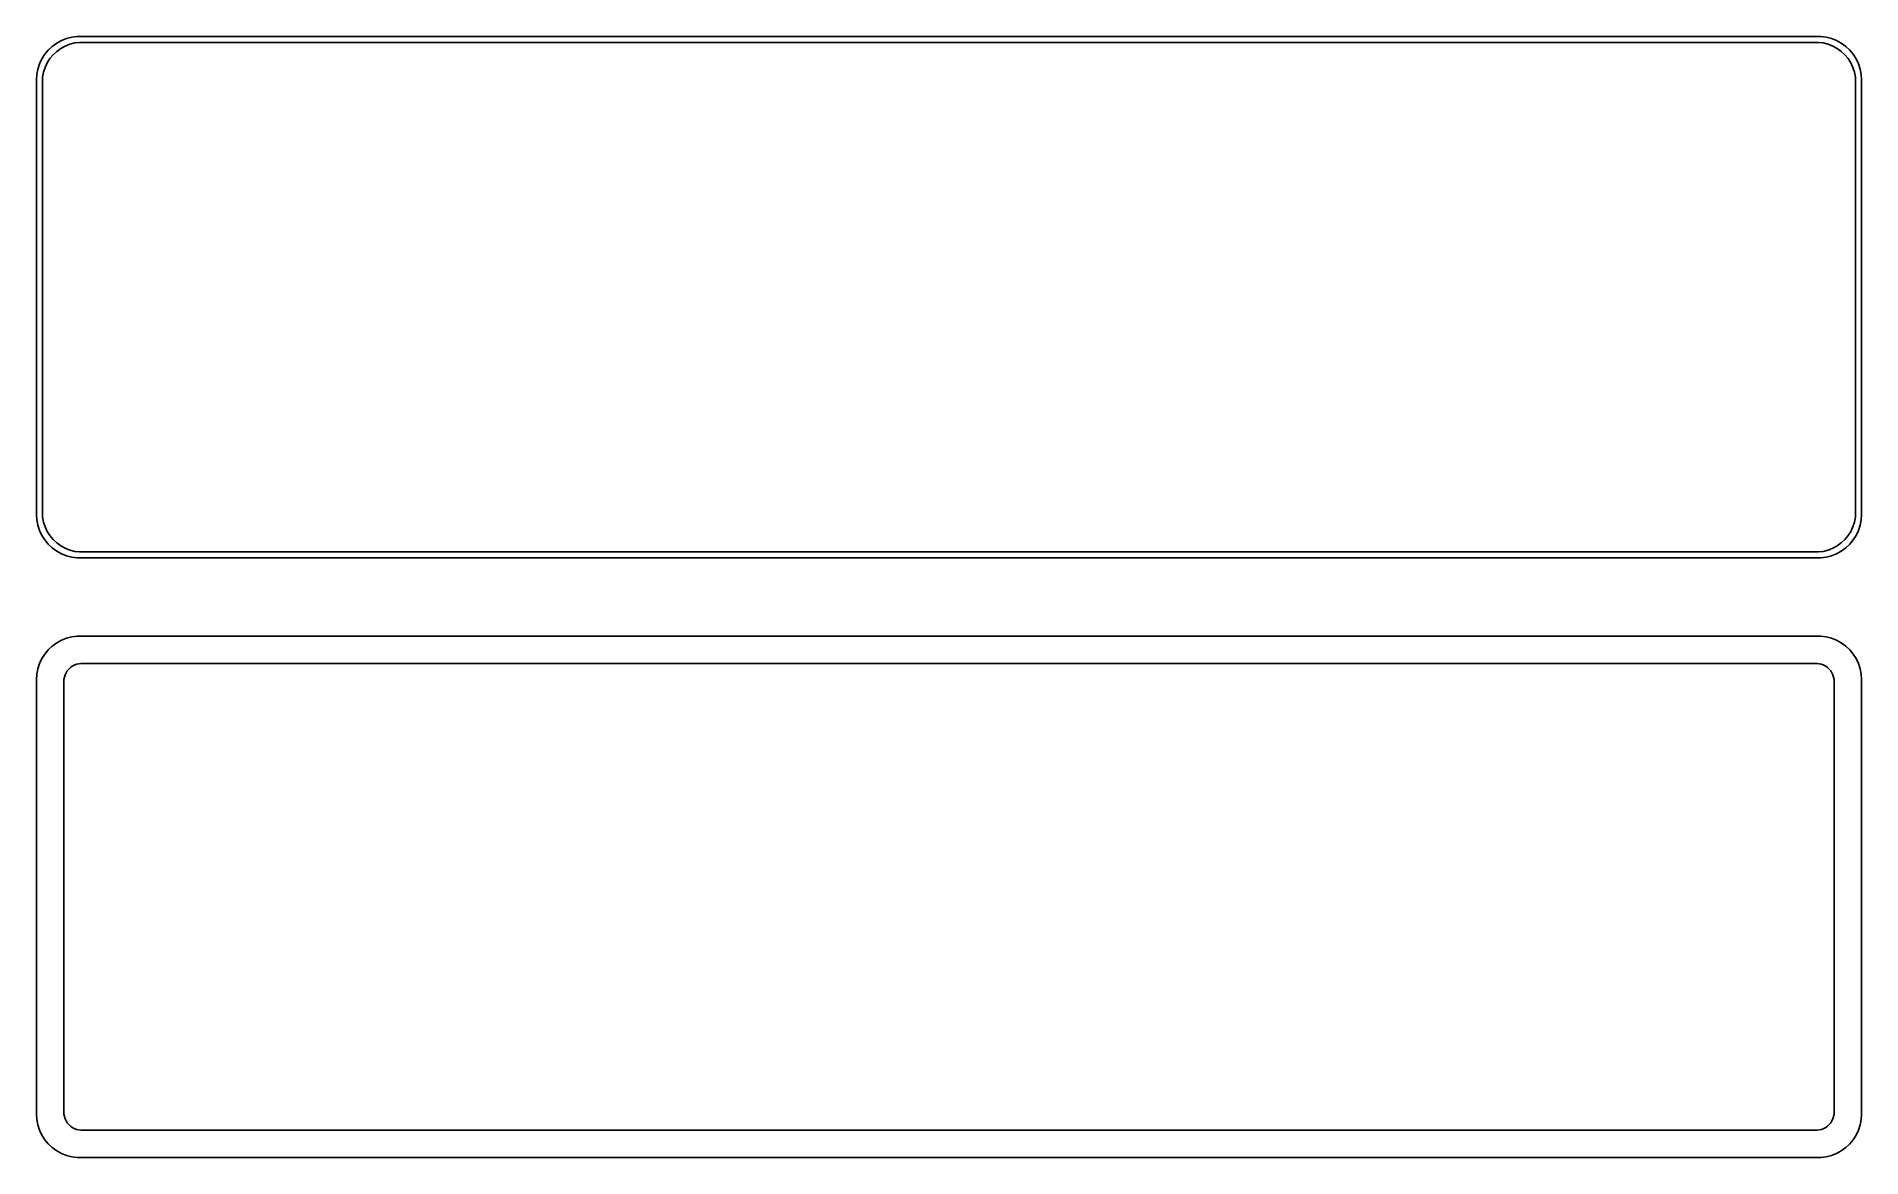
# Model space of a CAD drawing. Header units: metres. Extents: x -105 to 105, y 108 to 237.
import ezdxf

# ---------------------------------------------------------------- set-up
doc = ezdxf.new("R2010")
doc.units = ezdxf.units.M

msp = doc.modelspace()

# ---------------------------------------------------------------- linework, layer by layer
for p, q in [((-103.645, 235.423), (-104.045, 234.939)), ((-103.187, 235.853), (-103.645, 235.423)), ((-102.679, 236.222), (-103.187, 235.853)), ((-103.088, 234.884), (-102.668, 235.278)), ((-102.129, 236.524), (-102.679, 236.222)), ((-102.668, 235.278), (-102.203, 235.616)), ((-102.203, 235.616), (-101.699, 235.893)), ((-101.545, 236.755), (-102.129, 236.524)), ((-101.699, 235.893), (-101.165, 236.104)), ((-100.937, 236.911), (-101.545, 236.755)), ((-101.165, 236.104), (-100.608, 236.247)), ((-100.314, 236.99), (-100.937, 236.911)), ((-100.608, 236.247), (-100.037, 236.319)), ((100.314, 236.99), (-100.314, 236.99)), ((-100.037, 236.319), (100.037, 236.319)), ((100.037, 236.319), (100.608, 236.247)), ((100.937, 236.911), (100.314, 236.99)), ((100.608, 236.247), (101.165, 236.104)), ((101.545, 236.755), (100.937, 236.911)), ((101.165, 236.104), (101.699, 235.893)), ((102.129, 236.524), (101.545, 236.755)), ((101.699, 235.893), (102.203, 235.616)), ((102.679, 236.222), (102.129, 236.524)), ((102.203, 235.616), (102.668, 235.278)), ((102.668, 235.278), (103.088, 234.884)), ((103.187, 235.853), (102.679, 236.222)), ((103.645, 235.423), (103.187, 235.853)), ((104.045, 234.939), (103.645, 235.423)), ((-104.843, 233.243), (-104.961, 232.627)), ((-104.649, 233.841), (-104.843, 233.243)), ((-104.382, 234.409), (-104.649, 233.841)), ((-104.045, 234.939), (-104.382, 234.409)), ((-104.185, 232.889), (-104.007, 233.435)), ((-104.007, 233.435), (-103.762, 233.956)), ((-103.762, 233.956), (-103.454, 234.441)), ((-103.454, 234.441), (-103.088, 234.884)), ((103.088, 234.884), (103.454, 234.441)), ((103.454, 234.441), (103.762, 233.956)), ((103.762, 233.956), (104.007, 233.435)), ((104.007, 233.435), (104.185, 232.889)), ((104.382, 234.409), (104.045, 234.939)), ((104.649, 233.841), (104.382, 234.409)), ((104.843, 233.243), (104.649, 233.841)), ((104.961, 232.627), (104.843, 233.243)), ((-104.961, 232.627), (-105, 232)), ((-105, 232), (-105, 182)), ((-104.328, 231.75), (-104.292, 232.324)), ((-104.328, 182.25), (-104.328, 231.75)), ((-104.292, 232.324), (-104.185, 232.889)), ((104.185, 232.889), (104.292, 232.324)), ((104.292, 232.324), (104.328, 231.75)), ((104.328, 231.75), (104.328, 182.25)), ((105, 232), (104.961, 232.627)), ((105, 182), (105, 232)), ((-105, 182), (-104.961, 181.373)), ((-104.961, 181.373), (-104.843, 180.757)), ((-104.843, 180.757), (-104.649, 180.159)), ((-104.292, 181.676), (-104.328, 182.25)), ((-104.185, 181.111), (-104.292, 181.676)), ((-104.007, 180.565), (-104.185, 181.111)), ((104.185, 181.111), (104.007, 180.565)), ((104.292, 181.676), (104.185, 181.111)), ((104.328, 182.25), (104.292, 181.676)), ((104.649, 180.159), (104.843, 180.757)), ((104.843, 180.757), (104.961, 181.373)), ((104.961, 181.373), (105, 182)), ((-104.649, 180.159), (-104.382, 179.591)), ((-104.382, 179.591), (-104.045, 179.061)), ((-104.045, 179.061), (-103.645, 178.577)), ((-103.762, 180.044), (-104.007, 180.565)), ((-103.454, 179.559), (-103.762, 180.044)), ((-103.645, 178.577), (-103.187, 178.147)), ((-103.088, 179.116), (-103.454, 179.559)), ((-102.668, 178.722), (-103.088, 179.116)), ((-102.203, 178.384), (-102.668, 178.722)), ((102.668, 178.722), (102.203, 178.384)), ((103.088, 179.116), (102.668, 178.722)), ((103.454, 179.559), (103.088, 179.116)), ((103.187, 178.147), (103.645, 178.577)), ((103.762, 180.044), (103.454, 179.559)), ((103.645, 178.577), (104.045, 179.061)), ((104.007, 180.565), (103.762, 180.044)), ((104.045, 179.061), (104.382, 179.591)), ((104.382, 179.591), (104.649, 180.159)), ((-103.187, 178.147), (-102.679, 177.778)), ((-102.679, 177.778), (-102.129, 177.476)), ((-101.699, 178.107), (-102.203, 178.384)), ((-102.129, 177.476), (-101.545, 177.245)), ((-101.165, 177.896), (-101.699, 178.107)), ((-101.545, 177.245), (-100.937, 177.089)), ((-100.608, 177.753), (-101.165, 177.896)), ((-100.937, 177.089), (-100.314, 177.01)), ((-100.037, 177.681), (-100.608, 177.753)), ((-100.314, 177.01), (100.314, 177.01)), ((100.037, 177.681), (-100.037, 177.681)), ((100.608, 177.753), (100.037, 177.681)), ((100.314, 177.01), (100.937, 177.089)), ((101.165, 177.896), (100.608, 177.753)), ((100.937, 177.089), (101.545, 177.245)), ((101.699, 178.107), (101.165, 177.896)), ((101.545, 177.245), (102.129, 177.476)), ((102.203, 178.384), (101.699, 178.107)), ((102.129, 177.476), (102.679, 177.778)), ((102.679, 177.778), (103.187, 178.147)), ((-104.045, 165.939), (-104.382, 165.409)), ((-103.645, 166.423), (-104.045, 165.939)), ((-103.187, 166.853), (-103.645, 166.423)), ((-102.679, 167.222), (-103.187, 166.853)), ((-102.129, 167.524), (-102.679, 167.222)), ((-101.545, 167.755), (-102.129, 167.524)), ((-100.937, 167.911), (-101.545, 167.755)), ((-100.314, 167.99), (-100.937, 167.911)), ((100.314, 167.99), (-100.314, 167.99)), ((100.937, 167.911), (100.314, 167.99)), ((101.545, 167.755), (100.937, 167.911)), ((102.129, 167.524), (101.545, 167.755)), ((102.679, 167.222), (102.129, 167.524)), ((103.187, 166.853), (102.679, 167.222)), ((103.645, 166.423), (103.187, 166.853)), ((104.045, 165.939), (103.645, 166.423)), ((104.382, 165.409), (104.045, 165.939)), ((-104.843, 164.243), (-104.961, 163.627)), ((-104.649, 164.841), (-104.843, 164.243)), ((-104.382, 165.409), (-104.649, 164.841)), ((-101.599, 163.766), (-101.457, 163.99)), ((-101.457, 163.99), (-101.288, 164.194)), ((-101.288, 164.194), (-101.095, 164.375)), ((-101.095, 164.375), (-100.88, 164.531)), ((-100.88, 164.531), (-100.648, 164.659)), ((-100.648, 164.659), (-100.402, 164.756)), ((-100.402, 164.756), (-100.145, 164.822)), ((-100.145, 164.822), (-99.882, 164.855)), ((-99.882, 164.855), (99.882, 164.855)), ((99.882, 164.855), (100.145, 164.822)), ((100.145, 164.822), (100.402, 164.756)), ((100.402, 164.756), (100.648, 164.659)), ((100.648, 164.659), (100.88, 164.531)), ((100.88, 164.531), (101.095, 164.375)), ((101.095, 164.375), (101.288, 164.194)), ((101.288, 164.194), (101.457, 163.99)), ((101.457, 163.99), (101.599, 163.766)), ((104.649, 164.841), (104.382, 165.409)), ((104.843, 164.243), (104.649, 164.841)), ((104.961, 163.627), (104.843, 164.243)), ((-104.961, 163.627), (-105, 163)), ((-105, 163), (-105, 113)), ((-101.86, 162.75), (-101.843, 163.014)), ((-101.86, 113.25), (-101.86, 162.75)), ((-101.843, 163.014), (-101.793, 163.275)), ((-101.793, 163.275), (-101.711, 163.527)), ((-101.711, 163.527), (-101.599, 163.766)), ((101.599, 163.766), (101.711, 163.527)), ((101.711, 163.527), (101.793, 163.275)), ((101.793, 163.275), (101.843, 163.014)), ((101.843, 163.014), (101.86, 162.75)), ((101.86, 162.75), (101.86, 113.25)), ((105, 163), (104.961, 163.627)), ((105, 113), (105, 163)), ((-105, 113), (-104.961, 112.373)), ((-104.961, 112.373), (-104.843, 111.757)), ((-104.843, 111.757), (-104.649, 111.159)), ((-101.843, 112.986), (-101.86, 113.25)), ((-101.793, 112.725), (-101.843, 112.986)), ((-101.711, 112.473), (-101.793, 112.725)), ((-101.599, 112.234), (-101.711, 112.473)), ((-101.457, 112.01), (-101.599, 112.234)), ((-101.288, 111.806), (-101.457, 112.01)), ((-101.095, 111.625), (-101.288, 111.806)), ((-100.88, 111.469), (-101.095, 111.625)), ((-100.648, 111.341), (-100.88, 111.469)), ((-100.402, 111.244), (-100.648, 111.341)), ((100.648, 111.341), (100.402, 111.244)), ((100.88, 111.469), (100.648, 111.341)), ((101.095, 111.625), (100.88, 111.469)), ((101.288, 111.806), (101.095, 111.625)), ((101.457, 112.01), (101.288, 111.806)), ((101.599, 112.234), (101.457, 112.01)), ((101.711, 112.473), (101.599, 112.234)), ((101.793, 112.725), (101.711, 112.473)), ((101.843, 112.986), (101.793, 112.725)), ((101.86, 113.25), (101.843, 112.986)), ((104.649, 111.159), (104.843, 111.757)), ((104.843, 111.757), (104.961, 112.373)), ((104.961, 112.373), (105, 113)), ((-104.649, 111.159), (-104.382, 110.591)), ((-104.382, 110.591), (-104.045, 110.061)), ((-104.045, 110.061), (-103.645, 109.577)), ((-103.645, 109.577), (-103.187, 109.147)), ((-100.145, 111.178), (-100.402, 111.244)), ((-99.882, 111.145), (-100.145, 111.178)), ((99.882, 111.145), (-99.882, 111.145)), ((100.145, 111.178), (99.882, 111.145)), ((100.402, 111.244), (100.145, 111.178)), ((103.187, 109.147), (103.645, 109.577)), ((103.645, 109.577), (104.045, 110.061)), ((104.045, 110.061), (104.382, 110.591)), ((104.382, 110.591), (104.649, 111.159)), ((-103.187, 109.147), (-102.679, 108.778)), ((-102.679, 108.778), (-102.129, 108.476)), ((-102.129, 108.476), (-101.545, 108.245)), ((-101.545, 108.245), (-100.937, 108.089)), ((-100.937, 108.089), (-100.314, 108.01)), ((-100.314, 108.01), (100.314, 108.01)), ((100.314, 108.01), (100.937, 108.089)), ((100.937, 108.089), (101.545, 108.245)), ((101.545, 108.245), (102.129, 108.476)), ((102.129, 108.476), (102.679, 108.778)), ((102.679, 108.778), (103.187, 109.147))]:
    msp.add_line(p, q)

doc.saveas('drawing.dxf')
